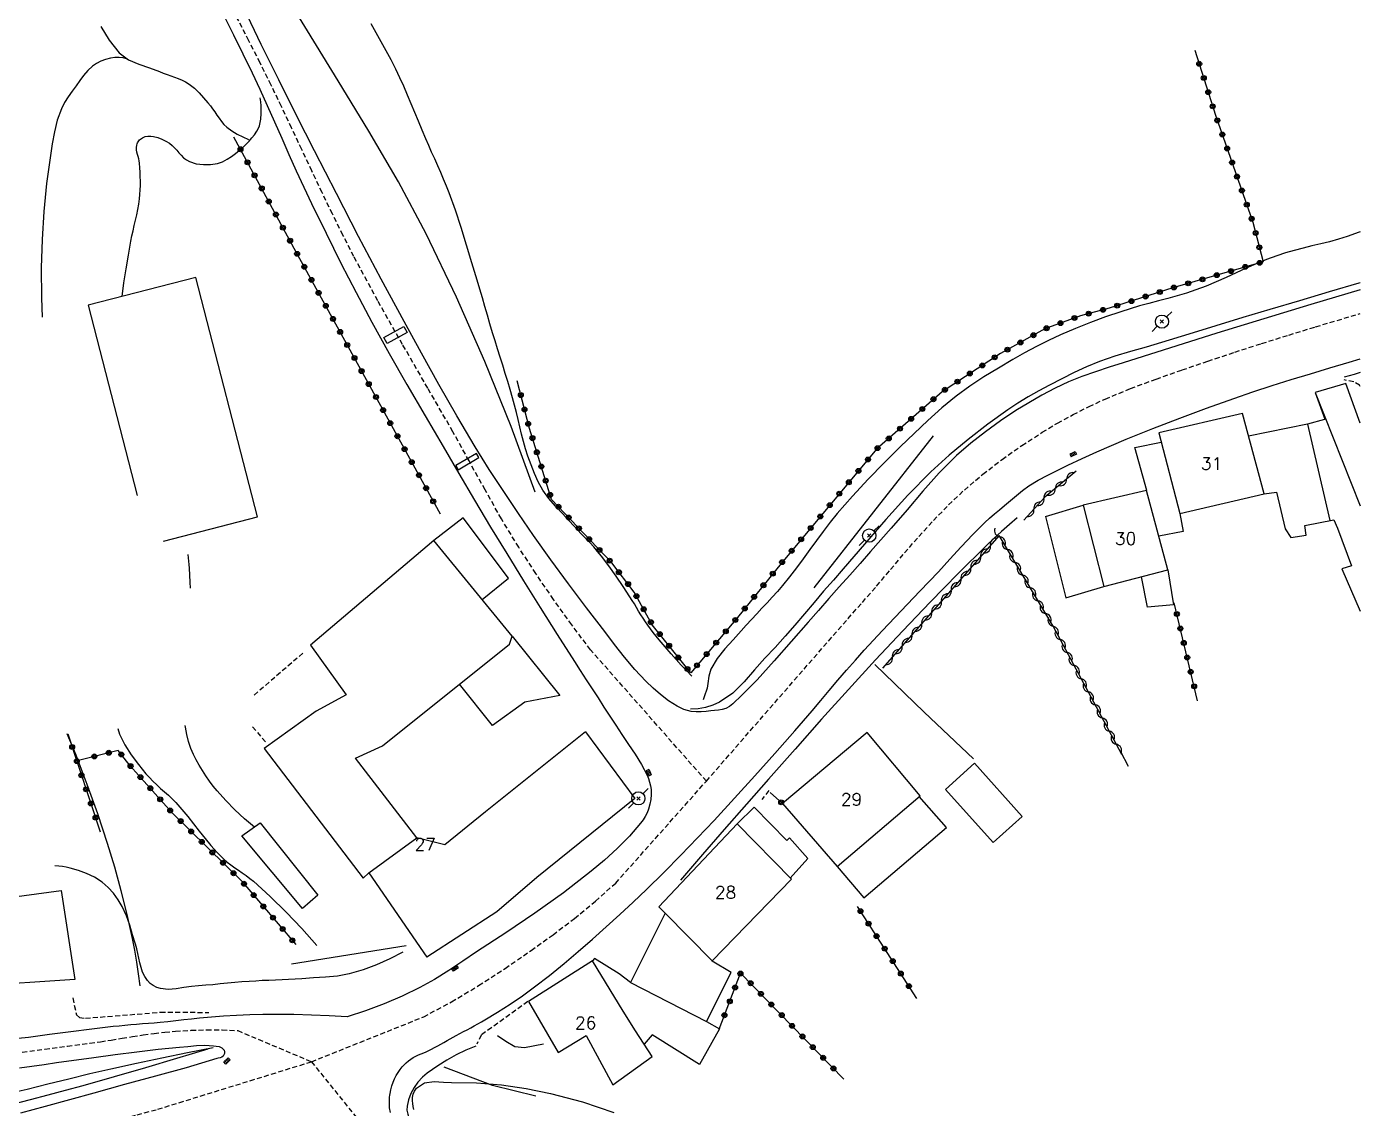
# Model space of a CAD drawing. Header units: millimetres. Extents: x 176000 to 177001, y 163000 to 164001.
# Drawn here: x 176865.4 to 177000, y 163058.8 to 163168 of the extents above; entities that cross this region are included whole.
import ezdxf
from ezdxf.enums import TextEntityAlignment as Align

# ---------------------------------------------------------------- set-up
doc = ezdxf.new("R2010")
doc.units = ezdxf.units.MM
doc.linetypes.add('DASHED', pattern=[0.75, 0.5, -0.25])
doc.layers.get('0').update_dxf_attribs({"linetype": 'CONTINUOUS'})
for name, color, linetype in [('W0001', 6, 'DASHED'), ('W0008', 7, 'CONTINUOUS'), ('W0014', 7, 'CONTINUOUS'), ('W0017', 7, 'CONTINUOUS'), ('W0101', 7, 'CONTINUOUS'), ('W0104', 1, 'CONTINUOUS'), ('W0112', 1, 'DASHED'), ('W0211', 2, 'CONTINUOUS'), ('W0214', 2, 'CONTINUOUS'), ('W0300', 7, 'CONTINUOUS'), ('W0310', 3, 'CONTINUOUS'), ('W0323', 7, 'CONTINUOUS'), ('W0333', 7, 'CONTINUOUS'), ('W0401', 7, 'CONTINUOUS'), ('W0402', 7, 'CONTINUOUS'), ('W0473', 7, 'CONTINUOUS'), ('W0991', 7, 'CONTINUOUS')]:
    doc.layers.add(name, color=color, linetype=linetype)
doc.styles.get("Standard").update_dxf_attribs({"font": 'romans.shx', "width": 0.85})

# ---------------------------------------------------------------- blocks, each defined once
blk = doc.blocks.new('T473')
for p, q in [((-0.166667, 0.166667), (0.166667, -0.166667)), ((-0.166667, -0.166667), (0.166667, 0.166667)), ((0.500001, 0.500001), (1.000002, 1.000002)), ((-1.000002, -1.000002), (-0.500001, -0.500001))]:
    blk.add_line(p, q)
blk.add_ellipse((0, 0), major_axis=(0.471405, 0.471405), ratio=1, start_param=5.4977871438, end_param=11.780972451)
blk = doc.blocks.new('T401')
for p, q in [((-0.3, 0.3), (0, 0.3)), ((-0.3, -0.25), (-0.3, 0.3)), ((-0.3, 0.15), (0, 0.15)), ((-0.3, 0), (0, 0)), ((0, 0.3), (0, -0.25)), ((-0.3, -0.15), (0, -0.15)), ((-0.3, -0.25), (-0.3, -0.3)), ((-0.3, -0.3), (0, -0.3)), ((0, -0.3), (0, -0.25))]:
    blk.add_line(p, q)
blk = doc.blocks.new('t310o')
at = {"color": 0, "linetype": 'Continuous'}
for centre, start, end in [((-0.5, 0.38), 216.8699, 323.1304), ((0.5, -0.37), 36.8699, 143.1303)]:
    blk.add_arc(centre, 0.625, start, end, dxfattribs=at)
blk = doc.blocks.new('t323o')
at = {"color": 0, "linetype": 'Continuous'}
for radius in [0.25, 0.15]:
    blk.add_circle((0, 0), radius, dxfattribs=at)

msp = doc.modelspace()

# ---------------------------------------------------------------- linework, layer by layer
at = {"layer": 'W0001'}
for points in [[(176934, 163091.86), (176922.32, 163105.1), (176920.42, 163107.62), (176918.58, 163110.19), (176916.79, 163112.8), (176915.07, 163115.45), (176913.32, 163118.32), (176911.67, 163121.24), (176910.05, 163124.18), (176908.42, 163127.11), (176905.89, 163131.51), (176903.35, 163135.9), (176900.84, 163140.32), (176898.43, 163144.79), (176897.33, 163146.93), (176896.26, 163149.08), (176895.22, 163151.24), (176894.19, 163153.42), (176893.17, 163155.59), (176892.15, 163157.76), (176891.12, 163159.93), (176890.07, 163162.09), (176888.96, 163164.33), (176887.83, 163166.56), (176886.7, 163168.78)], [(176934, 163091.86), (176948.3, 163108.26), (176949.75, 163109.89), (176951.18, 163111.54), (176952.59, 163113.21), (176954, 163114.88), (176955.44, 163116.53), (176956.92, 163118.15), (176958.45, 163119.72), (176960.04, 163121.23), (176961.9, 163122.82), (176963.84, 163124.32), (176965.85, 163125.72), (176967.9, 163127.05), (176969.44, 163127.98), (176971.02, 163128.84), (176972.62, 163129.65), (176974.25, 163130.41), (176976.81, 163131.47), (176979.4, 163132.43), (176982.01, 163133.34), (176984.62, 163134.23), (176987.33, 163135.14), (176990.04, 163136.01), (176992.77, 163136.86), (176995.49, 163137.7), (176999.07, 163138.76), (177000, 163139.03)], [(176894.15, 163063.55), (176905.48, 163068.08), (176908.29, 163069.59), (176911.02, 163071.23), (176913.69, 163072.97), (176916.31, 163074.77), (176918.53, 163076.36), (176920.7, 163078.01), (176922.82, 163079.74), (176924.85, 163081.57), (176934, 163091.86)], [(176864.97, 163064.53), (176867.24, 163064.81), (176869.52, 163065.11), (176871.79, 163065.42), (176872.87, 163065.57), (176873.95, 163065.74), (176875.03, 163065.91), (176876.1, 163066.08), (176877.18, 163066.25), (176878.26, 163066.4), (176879.35, 163066.52), (176880.43, 163066.62), (176882, 163066.72), (176883.57, 163066.76), (176885.14, 163066.76), (176886.71, 163066.69), (176894.15, 163063.55)], [(176836.03, 163046.87), (176848.22, 163050.54), (176851.64, 163051.56), (176855.07, 163052.59), (176858.5, 163053.6), (176861.95, 163054.56), (176864.02, 163055.11), (176866.11, 163055.64), (176868.2, 163056.14), (176870.29, 163056.64), (176872.38, 163057.14), (176874.47, 163057.65), (176876.56, 163058.18), (176878.63, 163058.75), (176894.15, 163063.55)], [(176894.15, 163063.55), (176904.97, 163050.14)]]:
    msp.add_lwpolyline(points, dxfattribs=at)
at = {"layer": 'W0008'}
for points in [[(177000, 163141.44), (176994.99, 163139.95), (176985.51, 163137.06), (176976.06, 163134.05), (176974.67, 163133.61), (176973.29, 163133.16), (176971.91, 163132.68), (176970.56, 163132.13), (176969.19, 163131.49), (176967.85, 163130.79), (176966.53, 163130.04), (176965.24, 163129.24), (176963.68, 163128.2), (176962.16, 163127.11), (176960.68, 163125.95), (176959.26, 163124.72), (176957.5, 163122.98), (176955.86, 163121.13), (176954.27, 163119.24), (176952.66, 163117.38), (176951.61, 163116.2), (176950.56, 163115.01), (176949.51, 163113.83), (176948.47, 163112.64), (176947.42, 163111.45), (176946.37, 163110.27), (176945.32, 163109.09), (176944.27, 163107.91), (176942.56, 163105.96), (176940.86, 163104), (176939.12, 163102.07), (176937.28, 163100.23), (176936.98, 163099.95), (176936.68, 163099.66), (176936.34, 163099.4), (176935.98, 163099.19), (176935.61, 163099.07), (176935.22, 163099.01), (176934.84, 163098.98), (176934.46, 163098.95), (176933.97, 163098.9), (176933.47, 163098.86), (176932.97, 163098.84), (176932.48, 163098.89), (176932.1, 163098.98), (176931.73, 163099.1), (176931.38, 163099.25), (176931.04, 163099.43), (176930.19, 163099.97), (176929.39, 163100.59), (176928.63, 163101.25), (176927.9, 163101.94), (176926.78, 163103.12), (176925.74, 163104.38), (176924.74, 163105.66), (176923.75, 163106.95), (176921.9, 163109.34), (176920.09, 163111.75), (176918.32, 163114.19), (176916.57, 163116.65), (176915.05, 163118.85), (176913.56, 163121.07), (176912.1, 163123.31), (176910.68, 163125.57), (176908.81, 163128.7), (176907, 163131.86), (176905.24, 163135.04), (176903.49, 163138.23), (176901.18, 163142.51), (176898.9, 163146.82), (176896.66, 163151.13), (176894.44, 163155.46), (176892.63, 163159.03), (176890.85, 163162.6), (176889.09, 163166.18), (176887.35, 163169.77)], [(176885.32, 163169.09), (176886.29, 163167.17), (176887.24, 163165.25), (176888.18, 163163.32), (176888.94, 163161.68), (176889.69, 163160.04), (176890.43, 163158.39), (176891.15, 163156.73), (176891.88, 163155.08), (176892.62, 163153.43), (176893.37, 163151.78), (176894.14, 163150.15), (176895.62, 163147.13), (176897.12, 163144.13), (176898.67, 163141.15), (176900.24, 163138.18), (176902, 163135.01), (176903.79, 163131.86), (176905.62, 163128.73), (176907.44, 163125.61), (176909.03, 163122.89), (176910.62, 163120.19), (176912.23, 163117.49), (176913.86, 163114.81), (176915.54, 163112.08), (176917.24, 163109.36), (176918.96, 163106.65), (176920.68, 163103.94), (176921.27, 163103.02), (176921.87, 163102.09), (176922.47, 163101.17), (176923.07, 163100.25), (176923.67, 163099.33), (176924.27, 163098.41), (176924.87, 163097.49), (176925.46, 163096.57), (176926.13, 163095.56), (176926.81, 163094.57), (176927.46, 163093.54), (176928.02, 163092.46), (176928.16, 163092.11), (176928.28, 163091.75), (176928.38, 163091.39), (176928.43, 163091.01), (176928.44, 163090.51), (176928.4, 163090.01), (176928.31, 163089.52), (176928.17, 163089.04), (176928.02, 163088.66), (176927.83, 163088.3), (176927.61, 163087.95), (176927.37, 163087.62), (176926.24, 163086.29), (176925.01, 163085.05), (176923.72, 163083.88), (176922.39, 163082.76), (176919.6, 163080.58), (176916.7, 163078.54), (176913.75, 163076.57), (176910.8, 163074.62), (176909.41, 163073.68), (176908.01, 163072.75), (176906.58, 163071.85), (176905.1, 163071.03), (176903.31, 163070.17), (176901.48, 163069.38), (176899.62, 163068.68), (176897.74, 163068.07)], [(176897.74, 163068.07), (176895.95, 163068.18), (176894.16, 163068.26), (176892.37, 163068.3), (176890.58, 163068.32), (176889.25, 163068.31), (176887.92, 163068.27), (176886.59, 163068.22), (176885.26, 163068.14), (176884.46, 163068.08), (176883.66, 163068.01), (176882.86, 163067.93), (176882.06, 163067.84), (176881.27, 163067.76), (176880.47, 163067.67), (176879.67, 163067.59), (176878.87, 163067.51), (176878.28, 163067.45), (176877.69, 163067.4), (176877.1, 163067.36), (176876.5, 163067.31), (176875.91, 163067.26), (176875.32, 163067.21), (176874.73, 163067.15), (176874.14, 163067.09), (176871.99, 163066.85), (176869.85, 163066.57), (176867.72, 163066.29), (176865.58, 163066.01), (176864.54, 163065.88)], [(176864.68, 163062.92), (176865.93, 163063.1), (176867.18, 163063.28), (176868.43, 163063.46), (176869.68, 163063.64), (176870.93, 163063.82), (176872.19, 163063.98), (176874.35, 163064.27), (176876.51, 163064.55), (176878.67, 163064.81), (176880.84, 163065.01), (176881.68, 163065.09), (176882.54, 163065.18), (176883.4, 163065.21), (176884.26, 163065.14), (176884.52, 163065.11), (176884.82, 163065.08), (176885.12, 163064.96), (176885.34, 163064.73), (176885.39, 163064.56), (176885.38, 163064.39), (176885.32, 163064.24), (176885.23, 163064.11), (176885.09, 163064.01), (176884.92, 163063.95), (176884.75, 163063.92), (176884.6, 163063.89), (176881.52, 163062.94), (176878.41, 163062.08), (176875.29, 163061.24), (176872.18, 163060.39), (176869.72, 163059.7), (176867.26, 163059.03), (176864.8, 163058.35)]]:
    msp.add_lwpolyline(points, dxfattribs=at)
at = {"layer": 'W0014'}
for points in [[(176902.11, 163058.41), (176902.04, 163058.91), (176902.02, 163059.09), (176902.01, 163059.27), (176902.01, 163059.45), (176902.01, 163059.63), (176902.02, 163059.81), (176902.04, 163059.99), (176902.06, 163060.17), (176902.09, 163060.35), (176902.16, 163060.73), (176902.26, 163061.11), (176902.39, 163061.48), (176902.54, 163061.84), (176902.7, 163062.16), (176902.89, 163062.46), (176903.1, 163062.75), (176903.32, 163063.03), (176903.52, 163063.24), (176903.72, 163063.45), (176903.94, 163063.64), (176904.18, 163063.82), (176904.42, 163063.97), (176904.68, 163064.1), (176904.94, 163064.23), (176905.21, 163064.34), (176905.48, 163064.45), (176905.74, 163064.56), (176906.01, 163064.68), (176906.27, 163064.8), (176906.58, 163064.97), (176906.9, 163065.14), (176907.21, 163065.32), (176907.52, 163065.5), (176907.83, 163065.68), (176908.14, 163065.86), (176908.45, 163066.03), (176908.77, 163066.21), (176909.13, 163066.4), (176909.49, 163066.6), (176909.85, 163066.78), (176910.22, 163066.97), (176910.58, 163067.16), (176910.95, 163067.36), (176911.31, 163067.56), (176911.66, 163067.76), (176912.94, 163068.55), (176914.2, 163069.37), (176915.45, 163070.21), (176916.67, 163071.09), (176918.17, 163072.25), (176919.64, 163073.45), (176921.08, 163074.68), (176922.52, 163075.92), (176923.9, 163077.15), (176925.27, 163078.39), (176926.63, 163079.66), (176927.96, 163080.94), (176929.7, 163082.65), (176931.41, 163084.38), (176933.1, 163086.13), (176934.78, 163087.9), (176936.84, 163090.13), (176938.88, 163092.38), (176940.91, 163094.65), (176942.92, 163096.93), (176943.8, 163097.94), (176944.68, 163098.96), (176945.55, 163099.99), (176946.41, 163101.01), (176947.28, 163102.03), (176948.16, 163103.05), (176949.04, 163104.06), (176949.93, 163105.07), (176951.78, 163107.07), (176953.65, 163109.05), (176955.54, 163111.02), (176957.42, 163112.99), (176958.58, 163114.24), (176959.73, 163115.49), (176960.89, 163116.74), (176962.1, 163117.94), (176962.59, 163118.39), (176963.09, 163118.82), (176963.59, 163119.24), (176964.1, 163119.66), (176964.7, 163120.17), (176965.29, 163120.68), (176965.9, 163121.18), (176966.54, 163121.64), (176967.5, 163122.22), (176968.48, 163122.74), (176969.48, 163123.23), (176970.48, 163123.72), (176971.94, 163124.41), (176973.41, 163125.08), (176974.89, 163125.73), (176976.38, 163126.35), (176979.07, 163127.44), (176981.77, 163128.49), (176984.49, 163129.5), (176987.23, 163130.47), (176989.15, 163131.13), (176991.09, 163131.76), (176993.03, 163132.37), (176994.98, 163132.96), (176996.92, 163133.55), (176998.87, 163134.14), (177000, 163134.48)], [(177000, 163133.07), (176999.38, 163132.89), (176998.36, 163132.61)], [(176965.38, 163118.41), (176964.58, 163117.74), (176963.79, 163117.05), (176963.02, 163116.34), (176962.26, 163115.62), (176959.4, 163112.8), (176956.59, 163109.93), (176953.82, 163107.02), (176951.08, 163104.09), (176948.34, 163101.11), (176945.63, 163098.11), (176942.95, 163095.09), (176940.27, 163092.07), (176938.04, 163089.53), (176935.81, 163086.99), (176933.6, 163084.44), (176931.4, 163081.88)], [(176910.73, 163065.11), (176909.73, 163064.7), (176908.76, 163064.23), (176907.82, 163063.71), (176906.9, 163063.14), (176906.37, 163062.78), (176905.84, 163062.4), (176905.34, 163061.98), (176904.9, 163061.49), (176904.52, 163060.94), (176904.19, 163060.35), (176903.95, 163059.71), (176903.8, 163059.05), (176903.79, 163058.65), (176903.86, 163058.27), (176903.96, 163057.9), (176904.07, 163057.53), (176904.23, 163057.09), (176904.43, 163056.66), (176904.65, 163056.24), (176904.9, 163055.84)]]:
    msp.add_lwpolyline(points, dxfattribs=at)
at = {"layer": 'W0017'}
for points in [[(176960.95, 163094.12), (176955.97, 163098.8), (176951.02, 163103.61)], [(176912.94, 163066.18), (176913.77, 163065.64), (176914.69, 163065.08), (176915.64, 163064.97), (176917.56, 163065.35)], [(176916.8, 163060.09), (176912.43, 163061.16), (176907.54, 163063.01)]]:
    msp.add_lwpolyline(points, dxfattribs=at)
at = {"layer": 'W0101'}
for points in [[(176988.12, 163128.95), (176979.66, 163126.99)], [(176979.66, 163126.99), (176981.79, 163118.85), (176990.31, 163120.86), (176988.12, 163128.95)], [(176972.04, 163119.71), (176974.12, 163111.48), (176980.58, 163113.16), (176978.42, 163121.17)], [(176978.45, 163121.17), (176978.42, 163121.17), (176972.04, 163119.71)], [(176921.8, 163096.83), (176926.79, 163090.12), (176916.89, 163082.14), (176916.88, 163082.14), (176912.87, 163078.67), (176905.78, 163074.11)], [(176921.8, 163096.83), (176911.72, 163088.75), (176907.61, 163085.42)], [(176950.23, 163096.77), (176941.67, 163089.61)], [(176941.67, 163089.61), (176947.2, 163083.26), (176955.57, 163090.37), (176950.23, 163096.77)], [(176937.11, 163087.56), (176929.21, 163079.18)], [(176934.59, 163073.72), (176942.58, 163081.96), (176937.11, 163087.56)], [(176899.95, 163082.61), (176904.79, 163086.15)], [(176907.61, 163085.42), (176904.79, 163086.15)], [(176899.95, 163082.61), (176905.78, 163074.11)], [(176859.4, 163079.55), (176868.9, 163080.83), (176870.26, 163071.84)], [(176929.21, 163079.18), (176929.85, 163078.53)], [(176934.59, 163073.72), (176929.85, 163078.53)], [(176922.52, 163073.72), (176916.05, 163069.61)], [(176916.05, 163069.61), (176919.05, 163064.48), (176921.88, 163066.19), (176924.57, 163061.23), (176928.55, 163064.06), (176926.85, 163066.65), (176925.6, 163068.66), (176922.52, 163073.72)], [(176870.26, 163071.84), (176860.1, 163071.18)]]:
    msp.add_lwpolyline(points, dxfattribs=at)
at = {"layer": 'W0104'}
for points in [[(176888.69, 163118.51), (176882.47, 163142.66), (176871.62, 163139.87), (176876.56, 163120.69)], [(176998.55, 163131.97), (176995.45, 163131.06), (176996.41, 163128.37), (176996.38, 163128.34), (176994.68, 163127.86), (176988.71, 163126.67)], [(177000, 163127.99), (176998.55, 163131.97)], [(176995.45, 163131.06), (177000, 163119.64)], [(176994.68, 163127.86), (176996.93, 163118.15)], [(176978.45, 163121.17), (176977.24, 163125.52), (176979.9, 163126.06)], [(176990.31, 163120.86), (176991.54, 163121), (176992.42, 163117.3), (176992.97, 163116.43), (176994.52, 163116.67), (176994.39, 163117.64), (176997.33, 163118.23), (176997.71, 163117.39), (176997.68, 163117.38), (176999.12, 163113.59), (176998.15, 163113.29), (177000, 163108.99)], [(176968.23, 163118.56), (176972.04, 163119.71)], [(176879.22, 163116.07), (176888.69, 163118.51)], [(176911.37, 163110.2), (176914.02, 163112.32), (176909.47, 163118.41), (176906.51, 163116.14)], [(176968.23, 163118.56), (176970.28, 163110.36), (176974.12, 163111.48)], [(176981.79, 163118.85), (176982.13, 163117.05), (176979.66, 163116.58)], [(176906.51, 163116.14), (176894.06, 163105.57), (176897.64, 163100.56), (176894.63, 163098.92), (176889.38, 163095.14), (176899.38, 163082.08), (176899.95, 163082.61)], [(176914.42, 163106.5), (176906.51, 163116.14)], [(176980.58, 163113.16), (176981.14, 163109.64), (176978.53, 163109.41), (176977.92, 163112.47)], [(176904.79, 163086.15), (176898.61, 163094.19), (176901.33, 163095.41), (176914.14, 163105.69), (176914.42, 163106.5)], [(176914.42, 163106.5), (176919.21, 163100.49), (176915.67, 163099.83), (176912.43, 163097.48), (176909.09, 163101.64)], [(176947.2, 163083.26), (176949.88, 163080.1), (176958.24, 163087.17), (176955.49, 163090.31)], [(176937.11, 163087.56), (176938.82, 163089.22), (176942.11, 163085.86), (176942.38, 163086.13), (176944.24, 163084.05), (176942.47, 163082.08)], [(176929.85, 163078.53), (176926.35, 163071.54), (176934, 163067.61), (176936.51, 163072.55), (176934.58, 163073.71), (176934.59, 163073.72)], [(176926.35, 163071.54), (176925.19, 163072.4), (176922.7, 163073.97), (176922.52, 163073.72)], [(176934, 163067.61), (176935.33, 163066.86), (176933.31, 163063.27), (176928.55, 163066.25), (176927.72, 163065.33)]]:
    msp.add_lwpolyline(points, dxfattribs=at)
for points in [[(176965.88, 163088.3), (176961.05, 163093.67), (176958.12, 163091.03), (176962.95, 163085.67)], [(176893.26, 163079), (176887.13, 163086.33), (176888.97, 163087.65), (176894.78, 163080.37)]]:
    msp.add_lwpolyline(points, close=True, dxfattribs=at)
at = {"layer": 'W0112'}
for points in [[(177000, 163131.68), (176999.93, 163131.8), (176999.34, 163132.14), (176998.36, 163132.34)], [(176893.29, 163104.77), (176888.22, 163100.41)], [(176888.2, 163097.34), (176889.62, 163095.68)], [(176940.32, 163090.91), (176939.61, 163090.02)], [(176870.06, 163069.98), (176870.43, 163068.27), (176870.73, 163068), (176871.34, 163067.94), (176878.91, 163068.54), (176883.78, 163068.53)], [(176915.99, 163069.63), (176911.28, 163066.24), (176910.83, 163065.32)]]:
    msp.add_lwpolyline(points, dxfattribs=at)
at = {"layer": 'W0211'}
for points in [[(176932.53, 163102.46), (176931.99, 163103.01), (176931.47, 163103.57), (176930.95, 163104.14), (176930.44, 163104.71), (176929.83, 163105.42), (176929.24, 163106.12), (176928.65, 163106.85), (176928.09, 163107.59), (176927.85, 163107.94), (176927.62, 163108.29), (176927.39, 163108.64), (176927.17, 163109), (176926.96, 163109.37), (176926.74, 163109.73), (176926.51, 163110.08), (176926.28, 163110.44), (176925.59, 163111.49), (176924.89, 163112.54), (176924.17, 163113.57), (176923.41, 163114.57), (176923.03, 163115.04), (176922.63, 163115.49), (176922.23, 163115.93), (176921.81, 163116.36), (176921.4, 163116.79), (176920.99, 163117.22), (176920.58, 163117.66), (176920.18, 163118.1), (176919.48, 163118.86), (176918.77, 163119.61), (176918.09, 163120.39), (176917.49, 163121.23), (176917.03, 163122.05), (176916.65, 163122.91), (176916.31, 163123.78), (176916, 163124.65), (176915.76, 163125.38), (176915.55, 163126.11), (176915.36, 163126.85), (176915.18, 163127.59), (176915.01, 163128.33), (176914.83, 163129.06), (176914.65, 163129.8), (176914.45, 163130.54), (176914.2, 163131.36), (176913.96, 163132.18), (176913.7, 163133), (176913.45, 163133.82), (176913.19, 163134.64), (176912.93, 163135.46), (176912.68, 163136.28), (176912.43, 163137.1), (176912.16, 163137.98), (176911.91, 163138.86), (176911.65, 163139.74), (176911.4, 163140.62), (176911.14, 163141.51), (176910.88, 163142.39), (176910.62, 163143.27), (176910.35, 163144.15), (176909.8, 163145.92), (176909.25, 163147.7), (176908.67, 163149.46), (176908.04, 163151.21), (176907.77, 163151.9), (176907.49, 163152.59), (176907.19, 163153.27), (176906.89, 163153.95), (176906.59, 163154.63), (176906.28, 163155.31), (176905.98, 163155.98), (176905.68, 163156.66), (176905.31, 163157.54), (176904.94, 163158.43), (176904.58, 163159.31), (176904.21, 163160.2), (176903.84, 163161.08), (176903.46, 163161.96), (176903.07, 163162.83), (176902.66, 163163.7), (176902.19, 163164.63), (176901.7, 163165.55), (176901.2, 163166.46), (176900.69, 163167.37), (176900.17, 163168.27)], [(176872.89, 163168), (176873.72, 163166.6), (176874.76, 163165.34), (176875.67, 163164.64), (176876.73, 163164.18), (176877.81, 163163.83), (176878.83, 163163.44), (176879.2, 163163.29), (176879.58, 163163.15), (176879.96, 163163.02), (176880.33, 163162.89), (176880.71, 163162.75), (176881.09, 163162.59), (176881.45, 163162.41), (176881.8, 163162.19), (176882.33, 163161.78), (176882.81, 163161.3), (176883.26, 163160.8), (176883.7, 163160.3), (176883.95, 163160), (176884.17, 163159.69), (176884.39, 163159.37), (176884.6, 163159.05), (176884.83, 163158.73), (176885.06, 163158.42), (176885.32, 163158.12), (176885.6, 163157.85), (176886.11, 163157.46), (176886.66, 163157.14), (176887.23, 163156.86), (176887.8, 163156.59)], [(176875.59, 163164.71), (176875.16, 163164.82), (176874.73, 163164.87), (176874.29, 163164.86), (176873.86, 163164.81), (176873.37, 163164.68), (176872.9, 163164.5), (176872.46, 163164.26), (176872.05, 163163.98), (176871.57, 163163.54), (176871.15, 163163.05), (176870.78, 163162.53), (176870.41, 163162.01), (176870, 163161.46), (176869.6, 163160.9), (176869.22, 163160.32), (176868.91, 163159.7), (176868.5, 163158.55), (176868.21, 163157.37), (176867.99, 163156.17), (176867.8, 163154.98), (176867.41, 163152.16), (176867.15, 163149.33), (176866.97, 163146.49), (176866.88, 163143.65), (176866.89, 163140.61), (176866.96, 163138.68)], [(177000, 163147.28), (176999.87, 163147.23), (176998.67, 163146.8), (176997.79, 163146.53), (176996.9, 163146.28), (176996.01, 163146.06), (176995.11, 163145.85), (176994.22, 163145.63), (176993.33, 163145.41), (176992.44, 163145.16), (176991.56, 163144.87), (176990.52, 163144.49), (176989.49, 163144.06), (176988.48, 163143.61), (176987.47, 163143.15), (176986.47, 163142.68), (176985.45, 163142.23), (176984.43, 163141.8), (176983.39, 163141.41), (176982.46, 163141.09), (176981.52, 163140.81), (176980.57, 163140.55), (176979.62, 163140.3), (176978.66, 163140.05), (176977.71, 163139.8), (176976.77, 163139.52), (176975.83, 163139.22), (176974.29, 163138.69), (176972.76, 163138.13), (176971.24, 163137.53), (176969.74, 163136.89), (176968.52, 163136.31), (176967.31, 163135.7), (176966.11, 163135.07), (176964.93, 163134.4), (176963.47, 163133.54), (176962.02, 163132.64), (176960.6, 163131.71), (176959.22, 163130.7), (176957.75, 163129.51), (176956.34, 163128.24), (176954.96, 163126.94), (176953.61, 163125.61), (176951.96, 163123.97), (176950.34, 163122.31), (176948.75, 163120.6), (176947.22, 163118.85), (176946.49, 163117.97), (176945.79, 163117.06), (176945.11, 163116.14), (176944.44, 163115.22), (176943.77, 163114.3), (176943.09, 163113.38), (176942.39, 163112.47), (176941.67, 163111.58), (176941.17, 163111), (176940.66, 163110.42), (176940.13, 163109.86), (176939.6, 163109.3), (176939.08, 163108.74), (176938.55, 163108.18), (176938.03, 163107.61), (176937.53, 163107.03), (176936.72, 163106.11), (176935.88, 163105.2), (176935.1, 163104.22), (176934.47, 163103.14), (176934.38, 163102.91), (176934.31, 163102.68), (176934.26, 163102.44), (176934.22, 163102.2), (176934.19, 163101.96), (176934.16, 163101.72), (176934.12, 163101.49), (176934.07, 163101.25), (176933.98, 163100.95), (176933.89, 163100.65), (176933.79, 163100.35), (176933.69, 163100.05)], [(176874.61, 163097.17), (176874.79, 163096.61), (176875.32, 163095.52), (176875.97, 163094.5), (176876.69, 163093.54), (176877.44, 163092.61), (176877.79, 163092.21), (176878.15, 163091.84), (176878.54, 163091.48), (176878.93, 163091.13), (176879.32, 163090.78), (176879.71, 163090.43), (176880.09, 163090.07), (176880.46, 163089.69), (176881.08, 163089), (176881.68, 163088.28), (176882.26, 163087.55), (176882.83, 163086.81), (176883.41, 163086.08), (176884.01, 163085.36), (176884.63, 163084.66), (176885.3, 163084), (176885.65, 163083.69), (176886.02, 163083.4), (176886.4, 163083.12), (176886.78, 163082.86), (176887.17, 163082.6), (176887.55, 163082.33), (176887.93, 163082.05), (176888.29, 163081.75), (176889.98, 163080.22), (176891.6, 163078.63), (176893.17, 163076.98), (176894.68, 163075.27)], [(176903.36, 163074.6), (176902.07, 163073.92), (176900.73, 163073.32), (176899.36, 163072.82), (176897.95, 163072.42), (176896.77, 163072.19), (176895.57, 163072.07), (176894.36, 163072), (176893.17, 163071.92), (176892.51, 163071.87), (176891.84, 163071.84), (176891.18, 163071.81), (176890.51, 163071.78), (176889.85, 163071.75), (176889.18, 163071.73), (176888.52, 163071.69), (176887.85, 163071.65), (176887.12, 163071.6), (176886.4, 163071.53), (176885.67, 163071.47), (176884.94, 163071.4), (176884.21, 163071.32), (176883.49, 163071.26), (176882.76, 163071.19), (176882.03, 163071.13), (176881.27, 163071.03), (176880.49, 163070.9), (176879.69, 163070.84), (176878.9, 163070.93), (176878.53, 163071.05), (176878.18, 163071.23), (176877.87, 163071.45), (176877.6, 163071.74), (176877.32, 163072.15), (176877.11, 163072.6), (176876.95, 163073.07), (176876.83, 163073.54), (176876.73, 163074.01), (176876.64, 163074.48), (176876.54, 163074.94), (176876.4, 163075.4), (176876.1, 163076.35), (176875.81, 163077.32), (176875.48, 163078.28), (176875.04, 163079.2), (176874.63, 163079.88), (176874.16, 163080.54), (176873.62, 163081.14), (176873.02, 163081.68), (176872.27, 163082.16), (176871.46, 163082.54), (176870.63, 163082.83), (176869.79, 163083.09), (176869.41, 163083.18), (176869.03, 163083.25), (176868.64, 163083.29), (176868.26, 163083.31)], [(176884.24, 163064.95), (176881.65, 163064.45), (176879.06, 163063.92), (176876.48, 163063.38), (176873.91, 163062.81), (176871.79, 163062.32), (176869.67, 163061.8), (176867.56, 163061.28), (176865.45, 163060.75), (176864.55, 163060.53)]]:
    msp.add_lwpolyline(points, dxfattribs=at)
at = {"layer": 'W0214'}
for points in [[(176875.03, 163140.75), (176875.23, 163142.14), (176875.44, 163143.54), (176875.68, 163144.93), (176875.92, 163146.33), (176876.03, 163146.86), (176876.15, 163147.39), (176876.27, 163147.92), (176876.4, 163148.45), (176876.52, 163148.98), (176876.63, 163149.52), (176876.73, 163150.06), (176876.8, 163150.6), (176876.83, 163151.05), (176876.86, 163151.5), (176876.88, 163151.95), (176876.88, 163152.4), (176876.87, 163152.85), (176876.86, 163153.3), (176876.84, 163153.75), (176876.81, 163154.2), (176876.77, 163154.43), (176876.72, 163154.65), (176876.65, 163154.87), (176876.59, 163155.08), (176876.53, 163155.31), (176876.49, 163155.55), (176876.49, 163155.79), (176876.52, 163156.03), (176876.56, 163156.14), (176876.6, 163156.26), (176876.66, 163156.36), (176876.73, 163156.46), (176876.81, 163156.55), (176876.9, 163156.64), (176876.99, 163156.71), (176877.09, 163156.77), (176877.37, 163156.88), (176877.65, 163156.92), (176877.94, 163156.92), (176878.21, 163156.88), (176878.64, 163156.78), (176879.06, 163156.63), (176879.45, 163156.43), (176879.83, 163156.21), (176880.1, 163156), (176880.34, 163155.76), (176880.57, 163155.51), (176880.78, 163155.26), (176881.01, 163155), (176881.25, 163154.76), (176881.53, 163154.54), (176881.84, 163154.38), (176882.53, 163154.15), (176883.24, 163154.06), (176883.96, 163154.07), (176884.67, 163154.18), (176885.17, 163154.35), (176885.64, 163154.6), (176886.08, 163154.89), (176886.49, 163155.19), (176886.86, 163155.47), (176887.21, 163155.77), (176887.54, 163156.09), (176887.85, 163156.43), (176888.12, 163156.75), (176888.39, 163157.07), (176888.63, 163157.42), (176888.83, 163157.8), (176888.89, 163157.97), (176888.94, 163158.14), (176888.98, 163158.31), (176889.01, 163158.49), (176889.04, 163158.66), (176889.05, 163158.84), (176889.07, 163159.02), (176889.08, 163159.19), (176889.09, 163159.6), (176889.08, 163160), (176889.04, 163160.4), (176888.98, 163160.8)], [(176881.94, 163111.33), (176881.92, 163111.92), (176881.87, 163112.64), (176881.83, 163113.36), (176881.8, 163113.71), (176881.77, 163114.05), (176881.74, 163114.4), (176881.71, 163114.74)], [(176888.39, 163087.21), (176887.39, 163088.06), (176886.43, 163088.96), (176885.5, 163089.89), (176884.62, 163090.87), (176884.22, 163091.36), (176883.85, 163091.87), (176883.5, 163092.39), (176883.16, 163092.92), (176882.83, 163093.46), (176882.52, 163094), (176882.23, 163094.56), (176881.98, 163095.14), (176881.75, 163095.85), (176881.58, 163096.57), (176881.44, 163097.29), (176881.42, 163097.47)]]:
    msp.add_lwpolyline(points, dxfattribs=at)
at = {"layer": 'W0300'}
for points in [[(176916.74, 163121), (176914.31, 163127.65), (176911.66, 163134.21), (176908.79, 163140.69), (176905.72, 163147.07), (176902.94, 163152.31), (176899.95, 163157.44), (176896.85, 163162.5), (176893.75, 163167.55), (176893.21, 163168.42), (176892.66, 163169.29), (176892.1, 163170.15), (176891.53, 163171)], [(176956.9, 163126.71), (176944.86, 163111.36)], [(176876.85, 163071.21), (176876.71, 163072.41), (176876.54, 163073.61), (176876.34, 163074.8), (176876.1, 163075.99), (176875.56, 163078.4), (176874.95, 163080.8), (176874.29, 163083.19), (176873.57, 163085.55), (176872.58, 163088.55), (176871.52, 163091.52), (176870.39, 163094.47), (176869.51, 163096.63)], [(176975.81, 163094.84), (176976.58, 163093.38)], [(176903.7, 163075.25), (176892.14, 163073.38)], [(176904.48, 163058.73), (176904.42, 163059.02), (176904.37, 163059.32), (176904.34, 163059.62), (176904.35, 163059.95), (176904.41, 163060.28), (176904.54, 163060.59), (176904.74, 163060.87), (176905.57, 163061.41), (176906.55, 163061.56), (176907.47, 163061.5), (176908.29, 163061.46), (176910.81, 163061.43), (176913.32, 163061.23), (176915.81, 163060.86), (176918.27, 163060.35), (176921.51, 163059.49), (176924.68, 163058.44)]]:
    msp.add_lwpolyline(points, dxfattribs=at)
at = {"layer": 'W0310'}
for points in [[(176971.33, 163123.14), (176968.17, 163120.5), (176966.03, 163118.19)], [(176975.93, 163094.56), (176969, 163107.49), (176963.56, 163116.64), (176951.79, 163103.24)]]:
    msp.add_lwpolyline(points, dxfattribs=at)
at = {"layer": 'W0323'}
for points in [[(176983.31, 163165.59), (176985.39, 163159.04), (176989.16, 163148.24), (176990.18, 163144.25)], [(176907.17, 163118.78), (176892.61, 163145.22), (176886.32, 163156.83)], [(176990.18, 163144.25), (176981.08, 163141.63), (176974.67, 163139.57), (176971.76, 163138.81), (176968.17, 163137.49), (176963.67, 163134.99), (176957.8, 163131.15), (176951.21, 163125.38), (176941.55, 163113.83), (176937.16, 163108.38), (176932.42, 163102.77), (176928.54, 163107.64), (176926.73, 163110.92), (176924.46, 163113.87), (176922.26, 163116.17), (176918.39, 163120.27), (176916.14, 163127.45), (176914.9, 163132.26)], [(176983.58, 163099.96), (176981.21, 163109.85)], [(176869.56, 163096.64), (176872.83, 163086.76)], [(176892.6, 163075.36), (176887.25, 163081.62), (176880.05, 163088.71), (176875.87, 163093.41), (176874.63, 163094.96), (176870.79, 163093.97)], [(176941.67, 163089.61), (176940.44, 163090.72)], [(176955.26, 163069.92), (176949.26, 163079.21)], [(176935.29, 163066.84), (176937.46, 163072.5), (176947.87, 163061.8)]]:
    msp.add_lwpolyline(points, dxfattribs=at)
at = {"layer": 'W0333'}
for points in [[(177000, 163142.14), (176999.86, 163142.1), (176996.86, 163141.22), (176993.86, 163140.33), (176990.86, 163139.44), (176988.13, 163138.62), (176985.41, 163137.78), (176982.68, 163136.95), (176979.95, 163136.11), (176978.38, 163135.65), (176976.8, 163135.21), (176975.23, 163134.74), (176973.68, 163134.2), (176972.38, 163133.66), (176971.12, 163133.07), (176969.87, 163132.45), (176968.63, 163131.8), (176967.55, 163131.22), (176966.49, 163130.62), (176965.44, 163129.99), (176964.42, 163129.32), (176962.4, 163127.86), (176960.43, 163126.33), (176958.51, 163124.74), (176956.67, 163123.06), (176954.34, 163120.72), (176952.13, 163118.26), (176949.97, 163115.75), (176947.8, 163113.27), (176946.82, 163112.15), (176945.84, 163111.01), (176944.87, 163109.87), (176943.9, 163108.73), (176942.93, 163107.6), (176941.94, 163106.47), (176940.94, 163105.35), (176939.92, 163104.26), (176938.87, 163103.09), (176937.82, 163101.89), (176936.66, 163100.75), (176935.34, 163099.83), (176934.65, 163099.51), (176933.92, 163099.28), (176933.17, 163099.15), (176932.4, 163099.12)], [(176883.68, 163064.83), (176880.54, 163063.87), (176877.4, 163062.93), (176874.25, 163062.02), (176871.09, 163061.12), (176869.31, 163060.63), (176867.53, 163060.16), (176865.75, 163059.69), (176863.96, 163059.23)]]:
    msp.add_lwpolyline(points, dxfattribs=at)
at = {"layer": 'W0402'}
for points in [[(176903.8, 163137.12), (176901.78, 163136.02), (176901.45, 163136.63), (176903.47, 163137.73)], [(176910.79, 163124.93), (176908.71, 163123.69), (176908.97, 163123.27), (176911.04, 163124.51)]]:
    msp.add_lwpolyline(points, close=True, dxfattribs=at)

# ---------------------------------------------------------------- block references
at = {"layer": 'W0310'}
for p, rotation in [((176970.36, 163122.33), 219.8857573333389), ((176968.07, 163120.39), 227.1971674226408), ((176969.21, 163121.37), 219.8857573333389), ((176967.05, 163119.29), 227.1971674226408), ((176963.64, 163116.51), 120.7524837425851), ((176962.67, 163115.64), 228.7131701743624), ((176964.41, 163115.22), 120.7524837425851), ((176960.69, 163113.38), 228.7131701743624), ((176961.68, 163114.51), 228.7131701743624), ((176965.17, 163113.93), 120.7524837425851), ((176959.7, 163112.25), 228.7131701743624), ((176965.94, 163112.64), 120.7524837425851), ((176958.71, 163111.13), 228.7131701743624), ((176966.71, 163111.35), 120.7524837425851), ((176957.72, 163110), 228.7131701743624), ((176967.47, 163110.06), 120.7524837425851), ((176956.73, 163108.87), 228.7131701743624), ((176968.24, 163108.77), 120.7524837425851), ((176955.74, 163107.75), 228.7131701743624), ((176969.01, 163107.48), 118.1827708476387), ((176953.76, 163105.49), 228.7131701743624), ((176954.75, 163106.62), 228.7131701743624), ((176969.72, 163106.16), 118.1827708476387), ((176952.77, 163104.36), 228.7131701743624), ((176970.42, 163104.84), 118.1827708476387), ((176971.13, 163103.52), 118.1827708476387), ((176971.84, 163102.19), 118.1827708476387), ((176972.55, 163100.87), 118.1827708476387), ((176973.26, 163099.55), 118.1827708476387), ((176973.97, 163098.23), 118.1827708476387), ((176974.67, 163096.91), 118.1827708476387), ((176975.38, 163095.58), 118.1827708476387)]:
    msp.add_blockref('t310o', p, dxfattribs=dict(at, rotation=rotation))
at = {"layer": 'W0323'}
for p, rotation in [((176983.74, 163164.23), 287.5971059522664), ((176984.2, 163162.8), 287.5971059522664), ((176984.65, 163161.37), 287.5971059522664), ((176985.1, 163159.94), 287.5971059522664), ((176985.57, 163158.52), 289.2489255318333), ((176986.07, 163157.1), 289.2489255318333), ((176986.56, 163155.68), 289.2489255318333), ((176886.99, 163155.61), 118.4456310005512), ((176887.7, 163154.29), 118.4456310005512), ((176888.41, 163152.98), 118.4456310005512), ((176987.06, 163154.27), 289.2489255318333), ((176889.13, 163151.66), 118.4456310005512), ((176987.55, 163152.85), 289.2489255318333), ((176889.84, 163150.34), 118.4456310005512), ((176988.05, 163151.44), 289.2489255318333), ((176890.56, 163149.02), 118.4456310005512), ((176988.54, 163150.02), 289.2489255318333), ((176891.27, 163147.7), 118.4456310005512), ((176989.03, 163148.6), 289.2489255318333), ((176891.99, 163146.38), 118.4456310005512), ((176989.44, 163147.16), 284.3301866853004), ((176892.7, 163145.06), 118.8237672758955), ((176989.81, 163145.71), 284.3301866853004), ((176893.43, 163143.75), 118.8237672758955), ((176988.39, 163143.74), 196.0883566115967), ((176989.84, 163144.15), 196.0883566115967), ((176894.15, 163142.43), 118.8237672758955), ((176984.07, 163142.49), 196.0883566115967), ((176985.51, 163142.91), 196.0883566115967), ((176986.95, 163143.32), 196.0883566115967), ((176894.87, 163141.12), 118.8237672758955), ((176979.76, 163141.21), 197.7598995235238), ((176981.19, 163141.66), 196.0883566115967), ((176982.63, 163142.08), 196.0883566115967), ((176895.6, 163139.81), 118.8237672758955), ((176975.47, 163139.83), 197.7598995235238), ((176976.9, 163140.29), 197.7598995235238), ((176978.33, 163140.75), 197.7598995235238), ((176896.32, 163138.49), 118.8237672758955), ((176971.15, 163138.58), 200.1746621519341), ((176972.58, 163139.02), 194.7863150721531), ((176974.03, 163139.41), 194.7863150721531), ((176897.04, 163137.18), 118.8237672758955), ((176967.01, 163136.85), 209.0524395438055), ((176968.34, 163137.55), 200.1746621519341), ((176969.74, 163138.07), 200.1746621519341), ((176897.76, 163135.86), 118.8237672758955), ((176965.7, 163136.12), 209.0524395438055), ((176898.49, 163134.55), 118.8237672758955), ((176963.1, 163134.62), 213.1556454940977), ((176964.39, 163135.39), 209.0524395438055), ((176899.21, 163133.23), 118.8237672758955), ((176960.59, 163132.98), 213.1556454940977), ((176961.85, 163133.8), 213.1556454940977), ((176899.93, 163131.92), 118.8237672758955), ((176959.34, 163132.16), 213.1556454940977), ((176900.66, 163130.61), 118.8237672758955), ((176915.28, 163130.81), 104.3831133956715), ((176956.92, 163130.39), 221.2173164003906), ((176958.08, 163131.34), 213.1556454940977), ((176901.38, 163129.29), 118.8237672758955), ((176915.65, 163129.36), 104.3831133956715), ((176955.8, 163129.4), 221.2173164003906), ((176902.1, 163127.98), 118.8237672758955), ((176916.02, 163127.91), 104.3831133956715), ((176953.54, 163127.42), 221.2173164003906), ((176954.67, 163128.41), 221.2173164003906), ((176902.83, 163126.66), 118.8237672758955), ((176916.45, 163126.47), 107.412133465793), ((176952.41, 163126.43), 221.2173164003906), ((176903.55, 163125.35), 118.8237672758955), ((176916.9, 163125.04), 107.412133465793), ((176951.28, 163125.45), 221.2173164003906), ((176904.27, 163124.04), 118.8237672758955), ((176917.35, 163123.6), 107.412133465793), ((176950.31, 163124.31), 230.073592004812), ((176905, 163122.72), 118.8237672758955), ((176917.79, 163122.17), 107.412133465793), ((176948.38, 163122.01), 230.073592004812), ((176949.35, 163123.16), 230.073592004812), ((176905.72, 163121.41), 118.8237672758955), ((176918.24, 163120.74), 107.412133465793), ((176947.42, 163120.86), 230.073592004812), ((176906.44, 163120.09), 118.8237672758955), ((176919.08, 163119.54), 133.347004653861), ((176946.46, 163119.7), 230.073592004812), ((176920.11, 163118.45), 133.347004653861), ((176945.5, 163118.55), 230.073592004812), ((176921.14, 163117.36), 133.347004653861), ((176944.53, 163117.4), 230.073592004812), ((176922.17, 163116.27), 133.347004653861), ((176943.57, 163116.25), 230.073592004812), ((176923.21, 163115.18), 133.7524224514473), ((176924.24, 163114.1), 133.7524224514473), ((176941.65, 163113.95), 230.073592004812), ((176942.61, 163115.1), 230.073592004812), ((176925.18, 163112.93), 127.5563920530233), ((176940.7, 163112.79), 231.180437248329), ((176926.1, 163111.74), 127.5563920530233), ((176939.76, 163111.62), 231.180437248329), ((176926.95, 163110.52), 118.929601817556), ((176938.82, 163110.45), 231.180437248329), ((176927.68, 163109.2), 118.929601817556), ((176937.88, 163109.28), 231.180437248329), ((176981.49, 163108.72), 103.453345007527), ((176928.41, 163107.89), 118.929601817556), ((176936.93, 163108.12), 229.7796838668184), ((176981.84, 163107.26), 103.453345007527), ((176929.3, 163106.69), 128.5160443676765), ((176935.97, 163106.97), 229.7796838668184), ((176930.24, 163105.52), 128.5160443676765), ((176934.03, 163104.68), 229.7796838668184), ((176935, 163105.83), 229.7796838668184), ((176982.18, 163105.8), 103.453345007527), ((176931.17, 163104.34), 128.5160443676765), ((176932.1, 163103.17), 128.5160443676765), ((176933.06, 163103.54), 229.7796838668184), ((176982.53, 163104.34), 103.453345007527), ((176982.88, 163102.88), 103.453345007527), ((176983.23, 163101.42), 103.453345007527), ((176870, 163095.3), 288.3217474209046), ((176870.47, 163093.88), 288.3217474209046), ((176872.24, 163094.35), 194.5018533255768), ((176873.69, 163094.72), 194.5018533255768), ((176874.96, 163094.55), 128.4437516604957), ((176870.94, 163092.45), 288.3217474209046), ((176875.89, 163093.38), 131.74476522277), ((176876.89, 163092.26), 131.74476522277), ((176877.89, 163091.14), 131.74476522277), ((176871.41, 163091.03), 288.3217474209046), ((176878.89, 163090.02), 131.74476522277), ((176941.56, 163089.72), 138.1336807764002), ((176871.89, 163089.6), 288.3217474209046), ((176879.89, 163088.9), 131.74476522277), ((176872.36, 163088.18), 288.3217474209046), ((176880.95, 163087.83), 135.384798666194), ((176882.01, 163086.78), 135.384798666194), ((176883.08, 163085.73), 135.384798666194), ((176884.15, 163084.67), 135.384798666194), ((176885.22, 163083.62), 135.384798666194), ((176886.28, 163082.57), 135.384798666194), ((176887.34, 163081.5), 130.5386647861686), ((176888.32, 163080.36), 130.5386647861686), ((176889.29, 163079.22), 130.5386647861686), ((176890.27, 163078.08), 130.5386647861686), ((176949.56, 163078.74), 122.8807465893361), ((176891.24, 163076.94), 130.5386647861686), ((176950.37, 163077.48), 122.8807465893361), ((176892.22, 163075.8), 130.5386647861686), ((176951.18, 163076.22), 122.8807465893361), ((176952, 163074.96), 122.8807465893361), ((176952.81, 163073.7), 122.8807465893361), ((176937.44, 163072.44), 68.98488153499711), ((176953.63, 163072.44), 122.8807465893361), ((176936.9, 163071.04), 68.98488153499711), ((176938.47, 163071.47), 314.2094625060379), ((176954.44, 163071.18), 122.8807465893361), ((176936.37, 163069.64), 68.98488153499711), ((176939.51, 163070.4), 314.2094625060379), ((176935.83, 163068.24), 68.98488153499711), ((176940.56, 163069.32), 314.2094625060379), ((176941.61, 163068.25), 314.2094625060379), ((176942.65, 163067.17), 314.2094625060379), ((176943.7, 163066.1), 314.2094625060379), ((176944.74, 163065.02), 314.2094625060379), ((176945.79, 163063.95), 314.2094625060379), ((176946.83, 163062.87), 314.2094625060379)]:
    msp.add_blockref('t323o', p, dxfattribs=dict(at, rotation=rotation))
at = {"layer": 'W0401'}
for p, rotation in [((176971.09, 163124.72), 295.3170772014146), ((176928.05, 163092.64), 204.7667663555085), ((176908.56, 163073.1), 123.7522533645865), ((176885.53, 163063.74), 133.6635135484353)]:
    msp.add_blockref('T401', p, dxfattribs=dict(at, rotation=rotation))
at = {"layer": 'W0473'}
for p in [(176979.98, 163138.22), (176950.44, 163116.63), (176927.14, 163090.12)]:
    msp.add_blockref('T473', p, dxfattribs=at)

# ---------------------------------------------------------------- texts
at = {"layer": 'W0991'}
for s, p in [('31', (176984.98, 163123.9)), ('30', (176976.31, 163116.33)), ('29', (176948.65, 163090.02)), ('27', (176905.63, 163085.47)), ('28', (176935.94, 163080.64)), ('26', (176921.82, 163067.47))]:
    msp.add_text(s, height=1.25, dxfattribs=at).set_placement(p, align=Align.MIDDLE_CENTER)

doc.saveas('drawing.dxf')
